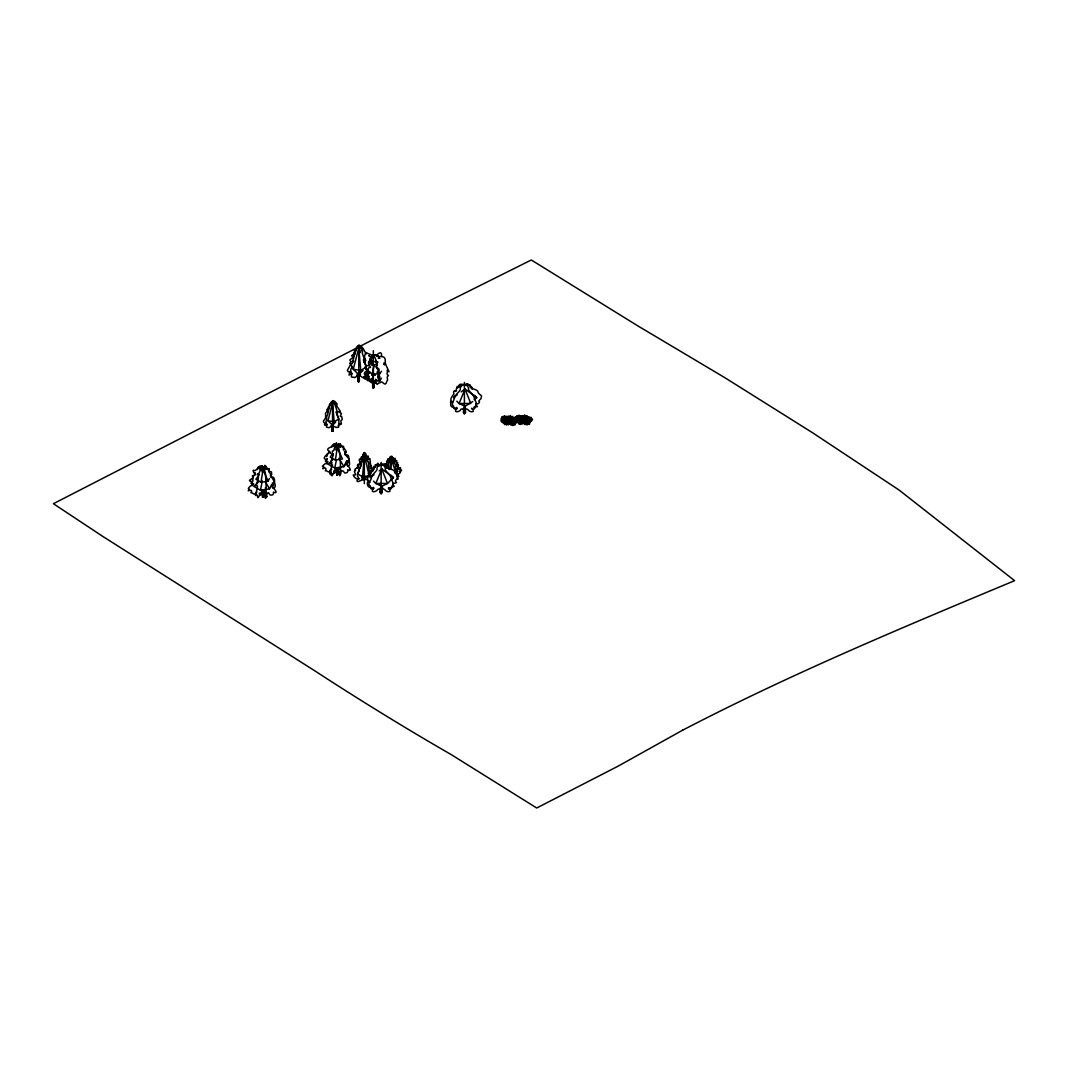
<?xml version="1.0" encoding="UTF-8"?>
<svg xmlns="http://www.w3.org/2000/svg" width="1068" height="1068" viewBox="0 0 1068 1068"><rect width="100%" height="100%" fill="white"/><g stroke="black" fill="none" stroke-linecap="round" stroke-linejoin="round"><path stroke-width="1.5" d="M372.145 471.629C373.413 471.656 373.867 466.876 373.052 469.159C371.691 471.135 370.009 471.442 369.888 474.833C364.415 479.078 369.875 486.728 371.824 476.301C373.6 473.444 374.975 472.657 376.977 469.867C376.083 463.085 386.202 463.085 385.308 469.867C387.23 472.79 388.699 473.378 390.461 476.301C391.622 480.84 394.906 484.552 392.023 486.033C391.769 488.744 391.035 489.958 388.325 488.236C392.57 492.241 388.018 492.415 385.655 490.719C384.427 488.116 379.767 487.916 381.984 492.949L380.488 492.081C382.157 487.195 377.565 488.744 376.617 490.719C374.16 492.468 369.795 492.188 373.974 488.143C371.01 490.199 370.569 488.517 370.382 485.833C369.595 486.514 367.659 483.23 370.062 482.149C366.164 481.174 367.045 484.618 368.367 486.701L371.197 487.849M463.806 409.004L461.136 409.044L459.894 410.766C457.531 412.475 452.966 412.261 457.224 408.27C454.514 410.032 453.807 408.804 453.58 406.107C450.549 404.665 453.873 400.847 455.088 396.335C456.757 393.318 458.346 392.837 460.241 389.913C459.414 383.105 469.373 383.065 468.572 389.913C470.494 392.824 472.016 393.344 473.725 396.335C474.953 400.874 478.237 404.598 475.287 406.067C474.913 408.75 474.392 410.059 471.589 408.27C475.794 412.208 471.389 412.595 468.932 410.766C468.078 408.884 463.379 407.162 465.061 412.114L463.565 412.982L463.806 409.004L463.752 412.114L465.248 412.982L465.194 406.975M263.716 469.666C261.126 468.986 262.568 462.03 262.181 468.358M336.513 445.676L336.447 442.819L336.887 445.676M507.821 420.485L507.14 420.925L503.375 418.576C507.22 419.764 504.096 417.855 506.152 418.015M505.591 416.907C507.247 414.771 507.474 419.016 505.858 420.432M509.049 417.788C507.927 419.003 514.242 416.119 511.358 416.961M511.372 417.668C510.09 416.533 506.512 420.819 508.969 420.872M515.176 424.21C518.621 418.603 506.339 425.064 506.499 418.349M517.406 418.055C518.995 418.723 510.184 417.321 516.405 418.976M519.181 418.175L519.756 417.441M519.809 416.32L521.584 416.32L521.224 417.067M521.638 420.325C516.899 421.326 528.233 420.739 528.7 420.699M526.658 419.11L523.867 416.613L523.427 417.134L526.457 416.373L523.987 415.826L526.764 415.612M523.347 415.559C522.813 417.067 526.804 416.72 526.871 417.775M529.234 422.087L529.488 421.166L526.217 420.712C531.504 422.087 527.058 419.991 527.992 421.353M531.063 419.123L531.397 418.242L528.94 417.922L527.151 420.325L529.821 420.832L531.61 419.804C529.501 414.998 525.162 419.724 527.045 425.051M363.334 457.611C360.557 455.836 365.536 451.283 366.07 454.22C363.427 456.77 367.739 455.288 366.204 457.625M364.749 479.332L364.936 478.144M385.041 466.209L385.054 465.541M516.445 417.802L516.058 416.921M257.575 469.56L258.109 467.317L260.298 469.186M331.948 446.971L332.455 445.102L334.644 446.958M512.146 418.709L514.389 418.322L513.094 419.697M522.412 418.175L519.716 417.561M502.574 418.135L501.079 418.616L503.081 418.816L502.174 416.947L503.455 416.253L506.632 417.294L507.514 418.83L505.725 419.858L504.844 416.947L503.962 416.774L501.746 417.681L502.574 420.432M504.563 422.714L505.311 421.967M512.827 425.638C513.294 418.563 509.93 415.799 508.715 416.694M263.329 497.167L263.662 491.106L264.517 491.04M502.507 419.644L501.773 419.097M261.366 467.891L261.42 465.755L262.167 467.731M327.876 411.727C325.059 408.817 330.172 407.896 329.198 405.026C331.067 403.49 330.8 402.996 332.629 400.927C334.831 401.942 339.13 417.027 336.727 414.05C340.198 419.177 338.543 422.087 338.689 426.96C338.276 427.908 336.847 426.973 336.233 427.48C332.388 425.838 333.269 424.957 332.215 430.871L332.268 426.052L331.214 425.545M263.169 494.604L263.088 497.274L262.207 489.665M262.768 497.247C262.02 481.027 261.914 500.038 259.764 493.963C256.721 503.295 258.296 491.56 255.532 495.485C254.998 493.59 259.924 483.804 255.946 485.78C257.602 480.76 259.257 477.69 258.015 473.791M326.207 423.475C328.063 423.889 323.017 427.293 324.899 423.435C324.085 422.487 322.269 421.446 324.485 419.644C327.516 416.386 322.923 412.408 328.503 411.1M521.731 418.242L518.754 416.28L517.379 418.042M264.517 468.532L264.717 465.314L263.756 468.465M338.903 445.85C338.89 438.374 338.262 453.259 337.475 444.795C331.507 449.895 335.178 440.39 333.002 445.663C329.732 448.333 324.952 448.119 329.598 452.111C328.397 453.606 319.986 459.147 326.982 459.467C321.121 463.445 333.51 459.2 324.659 464.086C319.038 468.999 326.461 464.553 322.79 468.719C325.526 467.036 327.022 468.438 325.286 470.774C328.343 470.294 327.649 474.139 331.053 470.134L331.707 469.239M337.635 449.134L338.009 447.906M261.326 468.331C261.113 465.461 259.831 474.059 258.002 473.978M340.372 446.958L340.585 444.195L339.731 444.969L340.558 447.038L337.595 444.568L335.339 447.852L335.632 444.902L333.683 450.683L332.482 451.03L332.068 453.807L333.189 453.94L333.323 455.008L330.199 463.379L331.948 462.644L331.04 465.982L332.575 465.047L329.531 471.869L330.506 471.348L329.692 473.925L331.267 471.989L331.093 475.14L332.468 474.059L332.068 475.847L334.244 471.469L334.631 473.217L336.046 471.629L335.793 469.306L336.887 468.759L337.114 475.033L338.075 468.291M380.382 487.969L380.221 492.455L382.331 492.455L381.823 489.197L382.704 487.849M463.659 408.003L463.485 412.502L465.595 412.502L465.261 408.376M333.269 425.144L332.976 430.871L332.215 431.258L332.375 426.079L331.507 425.464M338.049 445.716C340.665 453.339 340.238 465.621 340.639 469.746C341.213 475.02 340.812 473.284 339.731 475.741C338.97 474.406 339.33 472.697 338.663 471.389C338.609 472.51 338.916 474.566 338.222 472.31C337.314 463.939 339.103 474.272 337.021 474.726L336.954 468.385M256.787 491.721L256.707 492.348C253.303 495.966 253.81 492.762 250.846 492.655C253.103 490.212 250.539 489.718 248.243 490.799C251.554 487.248 245.306 490.759 250.446 486.06C259.297 481.534 246.628 485.646 252.635 481.681C243.878 480.44 256.534 478.624 252.275 475.914C258.015 474.392 252.181 472.884 253.396 470.32M335.552 449.855C339.717 447.959 336.113 441.671 337.328 447.358L335.365 460.054L342.468 458.986L336.994 447.065M366.15 459.814L364.335 455.315L362.546 476.728L364.335 478.331L369.221 475.701L371.01 471.842M266.025 469.012L265.745 466.396L265.972 469.186L269.189 468.505L269.149 472.55M356.405 348.689C359.916 340.585 363.908 349.85 366.137 354.029M335.672 445.97L335.766 443.527L336.513 445.503M389.86 469.626L391.115 458.319L393.611 462.537M516.044 418.069L516.218 419.19M523.213 417.041L523.12 417.308M502.774 419.137L503.188 418.215M384.4 465.101C391.582 464.487 382.184 460.615 389.7 460.321C387.163 461.429 389.78 456.824 391.248 457.171C393.064 454.314 391.075 460.482 392.397 458.025C390.434 455.275 393.892 458.546 393.531 458.973C391.128 462.577 396.455 463.205 395.467 466.462C394.412 468.438 398.377 471.989 396.815 471.963C391.582 471.068 402.502 475.313 396.455 474.846M266.186 467.036L265.798 466.129L264.557 467.917M368.407 370.009C364.455 372.038 362.826 373.359 365.777 375.989C364.041 377.151 363.961 376.51 363.894 378.112C358.728 376.016 360.009 372.145 358.367 381.409L358.434 375.616L356.979 375.375M516.832 419.604L519.569 415.959L518.18 416.2C522.839 417.775 521.358 415.866 522.933 416.106M531.076 417.348C529.394 417.254 527.285 419.097 526.204 417.508M512.493 416.413L511.091 416.68M520.837 416.64L521.184 415.612L520.69 416.266M527.418 416.507C525.603 416.026 528.206 417.468 526.564 416.039M261.019 482.269L262.982 469.68L268.121 481.214L261.019 482.269L255.879 479.252L259.431 474.472M336.967 447.826L336.967 449.254M513.147 417.281L513.574 418.242L513 417.468M519.996 420.205L523.547 422.247L520.877 423.115L519.996 420.205L522.666 420.712L523.547 422.247L521.758 423.288L520.877 423.115L522.733 420.418L521.798 420.618M508.181 417.001L506.926 418.162L507.994 418.122M258.403 482.069L253.85 486.381L260.445 490.252L262.327 480.88M332.749 459.841L328.196 464.166L334.791 468.038L336.367 460.215M386.803 468.385C384.6 466.956 391.315 465.608 387.55 464.233C390.901 460.735 388.138 460.081 391.329 456.957M333.056 401.902C330.252 399.672 329.812 407.575 328.597 409.591C327.556 414.998 328.13 413.45 326.074 418.215M519.382 418.416C522.986 422.768 518.18 418.429 516.285 422.14M527.285 418.069L526.417 416.36L521.304 417.188L522.986 417.454M504.523 422.714L504.643 424.65L507.193 423.355M519.195 420.285C514.923 425.091 515.003 416.867 519.342 421.072L521.358 420.338L520.063 419.711M527.632 423.288L525.082 424.583L524.989 422.608M361.692 349.85L361.491 348.528M528.059 418.162L527.659 417.054L527.792 418.015M529.181 419.817L528.3 418.536L529.061 418.029M522.626 418.109L523.04 417.361M338.823 446.784C339.197 441.391 346.392 450.656 346.139 451.804C340.211 453.126 354.936 461.122 346.606 460.949C351.412 465.448 341.787 460.041 348.422 466.289C350.117 468.144 351.839 472.109 347.647 469.706C348.515 472.75 346.473 472.817 344.831 473.057C341.426 468.585 343.015 472.003 340.332 471.375M381.476 371.277L379.661 373.88L372.078 374.014L374.401 364.922M381.476 378.192L379.661 380.809L372.078 380.942L374.014 373.346M327.969 420.779L332.548 403.21L334.177 421.726L332.548 425.238L327.969 420.779L334.177 421.726L338.756 419.083L335.939 411.874M360.503 352.507L358.781 348.101L353.254 369.261L358.781 374.641L363.053 370.396M512.547 420.565L513.081 419.777M508.715 416.667L508.154 416.026L507.861 417.201M520.436 417.948L521.037 418.015M458.839 387.083C458.426 383.532 461.149 383.973 464.246 384.72C465.741 383.092 473.778 386.483 470.294 387.51C473.338 389.406 474.859 388.805 477.583 390.955C478.224 395.227 483.07 394.826 481.201 397.443C481.014 399.819 480.386 398.551 478.731 401.114C481.107 402.195 477.436 404.572 475.941 403.784M502.574 420.525L501.96 421.486M514.389 422.915C513.147 426.799 508.381 424.824 511.238 423.155M519.222 424.036C517.299 423.355 521.424 418.776 519.195 420.258M372.892 360.984L371.624 365.216L377.364 364.508L376.443 361.465M524.922 422.754L526.551 421.366M502.494 419.564L502.361 420.445L504.844 416.947L507.514 418.83M511.639 418.015C513.615 418.442 512.733 415.692 512.173 418.362M326.287 417.067C327.636 419.203 325.139 421.726 326.207 423.142M506.486 421.353L503.922 421.793L506.673 420.952L509.329 422.835L507.554 423.863L504.884 423.355L503.709 421.5L502.908 422.634L504.016 423.569L510.597 424.21M509.222 417.721C509.356 416.921 509.369 415.612 513.187 418.749M517.406 417.601L520.583 418.402L520.023 419.604M261.553 468.051L260.993 470.08L263.169 466.863L263.235 469.426M253.37 470.494C256.761 471.976 258.576 464.607 260.245 467.063C256.507 470.574 266.96 464.38 262.247 469.706M503.469 417.895C507.941 416.146 495.886 417.134 506.099 417.895M505.298 421.913L506.966 420.699L504.256 421.486M511.519 422.421L512.573 421.473L514.669 421.807L515.55 423.342L513.775 424.383L511.105 423.863C507.781 420.458 516.018 422.234 507.62 421.139M517.126 419.137L518.567 421.139M363.36 458.265L364.335 455.315L369.221 475.701L362.546 476.728L357.646 473.912L364.335 455.315M366.204 365.763C363.707 362.613 363.908 353.975 366.297 352.52C367.752 354.402 374.721 354.055 375.896 359.929C378.112 362.906 372.732 360.09 375.629 362.292C376.27 363.4 377.338 364.335 377.218 365.71C374.267 367.686 377.898 367.459 378.793 368.861C379.941 370.796 377.725 371.117 378.539 373.186C373.813 369.154 381.863 377.017 379.394 378.286L378.312 378.045L378.673 379.073M331.08 403.143L333.096 400.607L334.911 401.448L337.114 403.824L336.7 405.907L340.412 411.394L338.463 411.647L341.493 413.49L340.291 416.2L341.8 416.734L342.241 419.484L340.759 420.979L341.493 424.103L340.305 423.876L340.211 424.744L339.183 424.023L338.142 425.718M454.461 407.883L451.63 406.734C449.855 405.546 451.39 403.33 450.469 402.236C456.009 402.543 449.187 401.408 450.923 399.966C450.536 398.217 452.525 395.507 453.94 394.012C453.233 392.437 453.646 389.713 455.782 391.062C457.011 389.126 455.475 388.365 457.665 387.564C459.093 385.334 463.419 385.134 464.82 384.894M513.121 420.271C512.827 422.434 515.937 419.417 515.083 422.407M260.245 468.572L260.058 465.942L261.54 468.345M334.591 446.357L334.404 443.727L335.886 446.117M368.18 473.565L371.103 473.324L369.595 471.736C368.553 468.558 368.647 464.714 368.46 462.818C366.911 459.681 366.097 460.815 365.964 456.904C362.332 447.879 363.854 460.215 360.784 462.898C363.013 465.862 358.821 467.384 359.102 470.948C357.967 473.151 356.352 475.914 358.541 477.516C352.881 487.422 364.989 475.26 368.634 481.107M519.582 416.213L520.65 416.186M337.128 444.849L337.314 447.358L338.062 447.452M522.506 420.285L522.412 419.11M355.163 351.692L353.708 352.841L354.83 353.895M507.967 421.847C507.153 422.087 507.26 419.898 507.166 421.246M514.189 422.367L513.641 421.393M516.725 420.231L518.981 417.788L515.804 419.03M507.193 420.285C507.62 419.524 505.564 418.215 507.874 420.245M370.93 379.661L370.289 381.076L372.238 381.636M508.208 424.623L509.222 424.143L508.208 422.648M530.476 421.593L531.504 421.112L530.596 419.257M343.482 450.095L343.442 449.374M358.781 374.641L360.744 370.396L358.781 348.101M397.79 469.573L396.001 473.431L391.115 458.319L387.404 465.715M517.793 421.112L516.752 420.271M396.829 470.28L397.87 467.757M268.121 481.214L269.43 478.491M260.445 490.252L269.563 488.89L271.432 484.965M334.791 468.038L343.909 466.676L346.406 461.429M343.375 448.947L343.536 446.277L340.372 446.678L340.332 443.874L338.903 445.69M520.97 418.269L521.171 418.095M522.786 422.274L521.197 420.485L517.993 421.046M366.845 458.025L368.273 456.103L368.634 459.787M509.89 422.02L509.423 423.555L509.943 422.047M368.927 463.779L368.887 462.11M252.729 478.304L252.649 479.772M326.741 456.677L327.489 453.606L328.357 453.526M265.932 495.699C265.932 506.446 262.087 480.373 263.155 496.874L262.701 497.314M517.139 416.56C518.834 417.401 517.673 414.744 517.366 416.28M333.803 402.743L334.11 403.103M382.758 465.141C384.133 461.643 389.54 466.849 387.03 467.464C390.074 469.359 391.596 468.759 394.319 470.921C394.052 475.38 400.513 474.673 400.674 471.656C395.026 471.602 408.003 470.254 397.096 469.092L400.714 468.051L397.99 467.544L398.217 465.394L397.016 464.193M466.035 385.174C468.024 381.436 468.265 386.095 470.054 384.8C469.439 388.939 472.724 384.787 472.109 389.299M372.839 374.641L371.637 375.108L372.572 374.775M390.194 458.746L390.14 456.784L391.315 457.077M329.999 405.426L330.533 403.53M522.559 420.245C522.893 418.896 524.041 421.58 522.666 420.645M522.385 422.074L524.922 420.138L525.416 420.792M357.339 374.788L357.286 374.08M506.579 419.217L506.032 419.03M340.145 470.414L340.078 468.945M505.751 417.201C508.128 416.734 507.006 417.882 508.648 418.042M515.644 418.763C510.21 421.206 516.298 415.305 521.131 420.044M515.443 418.522L512.947 420.912L515.604 421.419L517.393 420.391L514.723 418.509L512.066 419.377M504.483 418.816L505.164 419.35M395.4 461.937L395.053 458.185L392.717 460.428L391.649 458.586L394.559 459.414L393.518 461.363L396.682 460.468L396.468 462.484L397.67 462.604L396.388 463.726L397.897 464.139L396.735 465.448M332.882 453.446L330.212 457.037L335.365 460.054M502.467 421.152L504.256 418.749L505.137 421.66L502.467 421.152C500.211 417.134 500.678 422.568 502.601 422.407M504.884 423.355C507.527 420.391 505.284 419.257 507.554 423.863L506.673 423.702L509.329 422.835L508.448 421.299L505.791 420.792M507.994 420.966L510.357 417.762L513.935 420.285L511.425 421.593L513.841 422.074M511.105 423.863L512.894 421.473L515.55 423.342M519.101 422.768L520.877 420.378L521.758 423.288L519.101 422.768L518.567 421.313M526.965 417.628L524.575 417.174L522.185 420.391L520.997 418.336L525.376 416.747L526.137 417.428M522.813 421.82L523.921 420.885L525.322 423.288L527.579 420.859L526.711 419.243M527.966 421.606L527.338 420.952M521.411 419.137L520.917 418.469L521.998 419.577M370.302 468.211L371.691 467.21L371.143 469.466M381.77 487.101L381.797 492.081L380.301 492.949L380.542 488.97M368.861 362.76L370.77 360.29M511.278 417.495L509.529 416.613L512.186 417.121M516.578 419.137L517.259 418.255M527.232 420.992L526.27 421.112L529.768 422.754L527.979 423.796L525.322 423.288M337.955 447.132L336.66 447.345M519.128 422.247L522.799 424.063L522.906 422.1M356.165 349.61L354.416 350.317L354.896 353.108L351.599 355.777L354.122 355.404M371.037 471.522L373.907 469.413L371.771 468.705C370.115 465.568 370.503 462.003 370.049 459.961C370.609 456.383 367.566 461.002 366.364 459.173C369.288 457.625 366.444 457.238 366.818 455.702C363.854 457.358 366.845 452.044 363.681 453.112C363.08 457.384 362.573 455.208 360.784 458.786L361.331 460.188M364.135 362.519L363.854 360.984L365.43 361.678L362.306 353.388L362.666 351.092L359.088 345.244L354.896 351.092L355.364 352.854L353.334 358.18L353.601 356.485L352.453 356.311L353.695 358.528L352.08 361.812L353.748 361.158L351.158 364.869L352.186 367.552L350.891 368.941L350.518 372.465L351.252 372.131L351.786 373.546L349.009 375.068L349.85 371.958L348.115 371.664L347.38 370.329L350.838 364.108L349.636 363.534L350.878 361.865L349.823 359.956L352.387 357.86L353.148 358.354M263.315 491.08L263.169 495.058M370.035 466.823L371.103 465.501L370.249 465.167M372.358 378.646C368.874 381.917 374.841 382.437 373.026 387.43L373.76 387.858L373.693 382.411L375.482 382.317L375.028 380.649M511.465 422.541L511.212 423.142M522.385 419.11L524.628 417.214L528.153 419.697L524.562 421.566L524.441 420.872M518.607 418.282L519.716 419.11M529.087 418.042L530.529 419.243M262.207 471.842L262.141 470.975M332.548 425.238L335.659 422.154M372.091 475.701L370.102 477.65L374 474.766M455.355 395.734L453.379 397.683L457.264 394.8M472.737 401.528L465.047 406.307L459.08 403.517L456.797 401.181M474.726 399.579L476.715 397.63L474.432 395.307M396.829 476.889L398.204 476.208L396.775 475.273M345.351 464.874L347.234 464.193L345.431 464.193M396.709 466.703L398.457 465.368L397.496 467.33M356.111 350.197L355.777 350.905L356.111 350.184M528.727 420.792C531.544 420.365 530.369 426.412 523.173 423.115M456.757 407.429L455.382 408.216M373.493 487.382L372.118 488.183M461.149 391.916L465.047 389.019L476.715 397.63L474.125 399.565M379.18 470.908L381.783 468.986L393.451 477.596L387.484 483.444L381.783 486.26L375.816 483.47L373.533 481.147M390.861 479.519L393.451 477.596L391.168 475.273M329.331 406.561L328.343 407.148L329.518 408.417M369.101 378.192L365.056 379.22L363.881 376.657M458.639 387.417L457.211 386.322L456.744 388.365M376.39 382.518L373.733 382.504L373.64 387.43L372.906 387.858L372.972 382.411C370.102 384.453 365.857 374.881 364.976 377.538C366.951 378.045 365.656 375.696 366.137 373.266M333.336 425.705L333.042 431.058L332.068 431.058C333.349 422.314 330.466 428.094 328.423 427.681C327.783 426.973 324.805 428.108 327.369 424.437M383.933 362.853L384.346 364.642M366.257 367.218L360.744 370.396L353.254 369.261L351.946 366.391M506.446 418.643L509.182 417.535L513.641 418.149M521.958 417.054L523.881 416.066M519.248 424.023L521.411 422.781M518.594 418.269L517.526 418.723M372.305 378.032L369.942 380.435L367.138 380.555L368.367 378.112L366.658 378.112L366.818 376.617L369.848 372.011L368.126 373.186L368.353 370.569L367.272 369.675L369.101 367.552L370.556 367.432L369.421 365.229L372.078 361.385L370.489 361.798L370.316 361.051L372.158 358.207L372.118 356.432L374.895 355.11L377.658 356.405C381.703 356.926 385.548 355.31 385.281 361.344C384.306 364.508 392.53 376.083 387.19 370.195C388.071 372.865 385.561 373.947 388.485 375.522C385.321 377.778 389.206 379.14 386.709 381.516L386.175 383.212C384.48 386.442 381.73 379.447 380.261 382.678L379.674 382.931C378.125 382.037 377.404 386.202 376.403 383.238L373.893 382.731L373.773 387.604L372.719 387.604L372.639 381.903M271.085 486.407L272.834 486.167L271.833 486.741M361.398 462.15C357.9 459.587 361.425 464.54 359.102 464.9M362.613 458.172L361.198 457.104L362.92 458.185L361.531 459.414L359.395 459.093L359.315 460.842C364.936 465.301 354.589 462.377 358.207 466.97M531.237 420.672L532.572 419.43L530.889 417.775M510.704 421.379L511.479 420.739L513.521 421.486M517.072 416.64L516.418 416.894L516.965 415.732M519.008 420.632L518.554 421.126M504.256 418.749L501.8 419.203M506.793 418.923L510.357 417.762L511.545 421.66M516.098 416.907L519.061 416.36L519.982 419.404L517.272 418.763M504.003 421.82L506.673 420.952M514.723 421.259L517.393 420.391M352.026 373.693C350.05 378.219 352.614 377.097 353.762 377.151C355.07 379.674 359.315 371.05 358.461 379.687M526.671 420.592L525.416 420.765M259.083 493.282L260.499 492.949M327.302 458.639L326.167 460.548L327.035 464.086M503.188 419.364L503.669 418.349L504.376 418.856M328.49 409.498L327.222 409.965L328.463 410.779M359.502 478.758C356.191 479.412 354.175 477.636 353.214 474.98C359.249 475.727 351.679 471.509 355.657 470.521C352.413 468.238 360.477 468.438 357.673 465.274L358.394 465.394M263.622 491.32L263.315 496.994L262.448 497.127M361.438 350.184L361.785 350.905L361.531 350.277M333.977 470.895L334.791 469.786M358.367 467.877L357.353 467.17L357.313 468.024M336.794 474.9L337.662 474.766L337.515 469.279L339.157 468.678M473.711 407.349L477.463 406.601L475.901 404.839M504.163 420.872L505.818 420.525M389.379 460.014L387.564 458.96L388.378 461.71M261.874 490.759L261.006 490.786M360.557 374.454L359.222 375.255L359.195 381.409L358.367 381.89L358.341 379.407M358.167 375.402L358.194 381.65C361.131 381.329 357.606 375.669 359.916 374.347M521.651 423.115L518.047 422.928L516.952 421.126M361.625 479.091L365.75 478.824M359.382 346.526C357.847 344.176 355.39 348.916 355.871 350.891M508.074 417.134L506.846 418.109M522.319 417.027C522.159 416.16 524.094 415.986 522.105 417.041M509.156 417.601L510.357 417.762M367.926 369.421C365.977 372.251 363.721 364.802 366.698 365.403C371.904 367.552 365.123 360.597 371.464 360.463M517.686 418.109L519.342 421.072L518.541 420.872M370.916 472.109L369.782 471.335L371.21 470.534M518.928 416.427L520.583 417.601M339.09 468.852C336.26 467.877 338.009 472.123 337.435 475.046C336.767 472.67 338.543 468.451 334.978 468.305M528.059 417.762L531.61 419.804L528.94 420.672L529.821 420.832L528.94 417.922M527.098 423.622L527.979 423.796L527.098 420.885L524.441 421.74L524.935 422.207M512.894 424.21L513.775 424.383L512.88 421.566M391.649 487.182L394.332 486.3L392.637 484.805M528.687 422.194L527.912 421.593M371.223 360.25C366.364 360.303 374.548 352.427 376.617 355.244C379.354 352.186 381.984 351.332 381.596 355.991M525.803 421.086L524.575 417.174M254.01 475.754L253.209 475.714L252.742 477.983M263.449 497.207L262.675 496.94L262.808 491.48L261.553 490.693M388.765 488.076L390.287 487.542M516.325 417.201L517.099 417.561M345.471 455.088C350.331 453.54 347.954 459.414 349.303 460.909C349.129 462.471 350.558 464.86 348.168 466.195A1.455 1.148 -24.9 0 0 347.674 466.115M382.491 465.248L381.156 464.046L379.087 466.075L376.403 465.141L374.147 468.225L373.279 467.784L373.947 466.289L375.375 467.384L375.295 464.7L376.203 465.381L377.792 463.205L379.687 465.234L381.85 463.712L384.2 465.167L386.99 464.7L386.709 467.036L388.458 466.369L388.845 469.266M376.15 379.687L375.442 379.247M456.61 390.354L455.355 391.422M513.801 418.109L512.747 418.135L513.935 420.285M344.483 451.564L346.112 451.644L345.351 453.86A1.362 1.068 -24.9 0 0 345.084 454.567M397.83 474.219L396.815 475.741L398.951 476.235L397.176 478.21L398.257 479.011L396.241 479.372L395.467 481.081L396.495 482.643L392.677 483.751M371.183 475.26L368.487 474.432M515.43 419.043L516.245 419.751M526.457 423.288L529.474 424.37L528.767 422.234M512.253 423.876L514.803 425.157L514.909 423.222M506.032 423.355L508.194 424.61M265.972 469.186L262.648 466.956L262.982 469.573L262.995 466.836L264.01 470.307L264.05 467.744L265.531 474.165L266.226 488.93L265.438 487.809L266.866 497.074L266.172 494.991L265.959 495.645M376.59 380.355L379.527 380.555L378.806 379.354M515.217 419.777C512.547 418.589 516.258 417.561 515.604 421.419M361.665 476.568L364.335 478.331M265.251 492.375L266.052 492.108L265.345 490.653M379.18 484.351L381.783 486.26M386.95 461.977C387.791 464.446 384.587 463.779 384.533 464.914M252.569 485.78L251.834 482.763L252.956 480.173M367.192 370.236L372.078 374.014M367.192 377.151L372.078 380.942M335.152 468.398L336.567 468.785L336.927 474.886M269.99 473.658L271.766 473.858L271.005 476.088A1.362 1.068 -24.9 0 0 270.778 477.009C274.877 476.141 274.703 480.24 274.489 482.616C274.703 481.895 271.713 476.862 270.444 476.101C269.777 474.726 273.635 471.255 270.164 471.669C267.133 470.694 266.346 463.031 264.57 469.493M389.7 458.773L389.179 458.773M361.758 476.795L362.426 477.983M265.024 493.015C268.829 496.473 266.666 489.184 269.91 494.871C271.873 495.632 274.156 494.831 273.381 492.121C277.84 494.017 275.811 490.759 274.383 489.051C267.494 481.094 276.879 488.463 272.26 483.177C275.25 480.814 276.492 486.955 273.822 488.423A1.455 1.148 -24.9 0 0 272.954 488.383M338.957 458.305L343.909 466.676M265.425 481.922L269.563 488.89M255.786 474.926L255.092 472.59M376.176 366.391L379.661 373.88M378.272 377.805L379.661 380.809M366.925 372.038C367.072 369.528 365.403 368.487 365.964 366.805M363.374 359.863L365.109 364.268M262.127 490.666L262.581 497.101M337.314 447.358L337.128 445.263M329.545 451.203L330.132 452.699A1.362 0.961 45 0 1 330.359 453.446M518.474 416.894L518.407 422.327M528.887 416.654L528.887 421.286M524.562 414.918L524.495 422.768M520.824 419.097L520.824 424.543M518.995 415.092L518.995 419.097M518.995 419.524L518.995 420.285M514.669 417.241L514.669 422.434M510.344 415.505L510.344 418.029M510.277 416.053L510.277 423.222M506.606 419.684L506.606 425.131M504.79 415.679L504.79 421.006M504.189 417.468L504.189 422.915M464.406 382.437L464.406 414.13M391.115 456.169L391.115 469.413M381.142 462.404L381.142 494.097M373.333 350.704L373.333 387.964M364.335 452.485L364.335 483.617M358.781 345.324L358.781 381.997M332.548 400.914L332.548 431.352M384.8 363.227C382.544 366.604 386.83 363.227 384.8 363.227M527.859 417.561L527.031 417.281L527.846 417.535M262.701 470.454L262.755 471.602L262.701 470.454M523.587 422.888L524.134 421.419L523.627 422.821M370.209 360.21L370.876 360.717L370.209 360.21M377.792 355.684L376.937 356.298L377.792 355.684M369.101 376.577C368.14 378.579 368.153 374.467 369.101 376.577M379.647 358.261L378.392 358.154L379.647 358.261M367.352 374.134C365.723 375.402 366.257 371.557 367.352 374.134M369.755 356.085L368.874 355.684L369.755 356.085M373.76 374.401L375.082 375.015L373.76 374.401M364.749 358.261L365.603 360.503L364.749 358.261M377.778 376.123L378.112 377.231L377.778 376.123M376.75 361.825L377.752 362.105L376.75 361.825M335.472 403.797L336.166 403.944L335.472 403.797M362.292 348.809L363.12 348.982L362.292 348.809M391.809 458.586L392.85 457.932L391.769 458.506M381.783 468.986L375.816 483.47L387.484 483.444L381.783 468.986M465.047 389.019L459.08 403.517L470.748 403.477L465.047 389.019M682.679 730.165L617.945 766.25L536.71 808.009L451.51 754.782A3153.871 1764.269 61.5 0 1 314.806 670.824L102.969 536.536L53.4 503.709L420.231 315.38L531.303 259.991L637.796 325.86L724.932 377.738L812.054 432.42L899.189 490.119L1014.6 580.672C902.58 627.397 790.534 674.108 682.679 730.165"/></g></svg>
